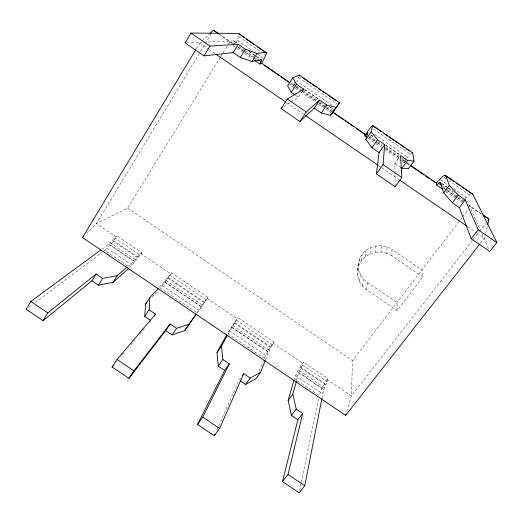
<?xml version="1.0" encoding="UTF-8"?>
<svg xmlns="http://www.w3.org/2000/svg" width="523" height="523" viewBox="0 0 523 523"><rect width="100%" height="100%" fill="white"/><g stroke="black" fill="none" stroke-linecap="round" stroke-linejoin="round"><path stroke-width="0.39" stroke-dasharray="2.62 1.96" d="M422.846 277.04L391.93 255.95L391.975 249.458C381.215 241.881 364.348 246.307 359.647 258.872C356.078 269.469 356.189 283.08 366.649 289.775L397.12 310.512L422.846 277.04L421.989 269.94L391.975 249.458M391.93 255.95L386.817 253.348L387.013 246.934M321.933 398.395L323.665 389.583L327.287 381.77L327.725 378.495L303.366 362.008L297.587 371.578L294.397 378.665L319.2 395.434L322.09 388.144L327.725 378.495M462.012 217.673L352.548 360.615L351.358 396.022L346.808 411.529M386.817 253.348L381.189 252.099L381.548 245.725M357.425 270.881C358.327 261.435 366.185 253.766 375.436 252.282L375.959 245.908M366.649 289.775L367.421 282.407C361.537 278.275 357.954 271.247 358.471 264.03M369.951 253.877L370.637 247.471M362.465 286.074L363.361 278.805M365.113 256.78L365.943 250.301M296.652 380.417C297.254 373.625 301.712 368.297 303.366 362.008M359.412 281.479L360.393 274.34M361.256 260.774L362.197 254.191M357.686 276.301L358.726 269.299M358.634 265.586L359.647 258.872M236.056 43.023L239.076 35.028M233.258 44.939L234.311 41.474L233.873 40.938L206.225 42.062M299.659 490.411L301.137 483.226M301.3 482.428L318.873 397.029M402.122 161.483L404.116 162.856L404.508 161.176L402.259 159.652M480.434 243.273L484.455 238.135L485.409 234.18M485.599 233.389L487.514 225.465M265.534 359.726C267.148 353.26 271.319 347.985 273.66 341.911L237.684 317.566L227.525 333.465L264.161 358.229L258.708 371.866M332.046 105.26L296.77 81.065L299.502 75.593M294.73 87.871L292.723 86.498L294.599 82.811M216.94 429.814L218.261 426.846M218.594 426.108L239.116 380.143L240.508 378.207M264.161 358.229L267.717 351.378L273.66 341.911M228.185 333.864L237.684 317.566M294.874 84.242L294.116 85.517L290.657 83.124M196.347 48.744L199.721 43.148L201.433 41.526M211.338 33.688L96.435 223.537L86.975 233.075M102.789 251.929L104.737 250.471L129.854 267.449L135.058 261.677L141.759 252.661L117.1 235.971L116.093 236.841L96.435 223.537L127.579 208.134L220.445 57.105M220.869 56.412L222.582 53.627M223.014 52.928L228.146 44.579M228.577 43.88L229.859 41.794L219.359 34.374M291.01 102.057L298.306 97.239L302.32 91.146M171.721 272.934L160.358 288.068L197.151 312.937L207.853 297.384L171.721 272.934L158.992 287.715M196.589 313.493L207.853 297.384M395.002 173.858L394.891 163.424L399.605 156.861M104.737 250.471L110.255 244.901L117.1 235.971M127.677 266.553C133.385 262.899 136.778 256.943 141.759 252.661M462.509 217.032L467.941 209.932M472.517 240.358L351.358 396.022L327.352 379.776M473.021 239.711L479.029 231.996M479.526 231.349L485.534 223.635M102.083 248.987C107.888 246.228 111.294 240.547 116.093 236.841M404.272 161.032L406.142 158.75M406.613 158.181L411.366 153.219M122.506 354.712L124.592 352.247M130.848 344.853L135.019 339.924M139.713 334.374L144.923 328.215M149.617 322.671L150.657 321.436M404.116 162.856L405.443 161.391M152.147 297.005L156.527 292.239M463.182 200.525L464.731 198.917M465.241 198.38L470.452 194.19M202.009 40.99L209.442 33.975M292.723 86.498L293.972 85.399M28.745 307.321L32.642 304.406M35.244 302.464L102.135 252.419M283.714 106.869L290.35 102.488M288.944 85.177L294.475 82.49M186.711 42.853L202.159 42.226M375.436 252.282L381.189 252.099M466.666 200.786L467.425 201.074L480.258 229.996M481.055 213.802L469.066 205.781M140.831 253.577L170.884 273.908M207.121 298.43L237.043 318.67M273.124 343.088L302.915 363.243M114.406 237.749L139.334 254.609M169.615 275.098L206.134 299.803M236.285 320.2L272.646 344.801M302.66 365.113L327.287 381.77M113.648 240.685L138.36 257.401M168.373 277.7L204.571 302.189M234.461 322.403L270.502 346.788M300.261 366.911L324.665 383.424M112.197 240.534L137.176 257.434M167.53 277.961L204.133 302.725M234.35 323.162L270.796 347.815M300.882 368.159L325.561 384.856M110.203 242.75L135.274 259.709M165.732 280.302L202.46 305.144M232.787 325.652L269.358 350.384M299.548 370.8L324.312 387.55M110.255 244.901L135.058 261.677M165.19 282.047L201.532 306.622M231.532 326.914L267.717 351.378M297.587 371.578L322.09 388.144M108.621 244.176L133.803 261.199M164.392 281.89L201.283 306.831M231.741 327.431L268.469 352.267M298.79 372.768L323.665 389.583M107.195 248.262L132.136 265.128M162.437 285.61L198.982 310.316M229.152 330.713L265.534 355.307M295.573 375.612L320.207 392.27M127.579 208.134L352.548 360.615M367.421 282.407L397.016 302.549L397.12 310.512M199.721 43.148L208.468 49.136M209.141 49.6L215.201 53.751M286.552 102.613L303.379 114.138M378.77 165.765L381.463 167.608M382.136 168.073L398.964 179.592M467.627 226.616L476.375 232.604M477.048 233.068L484.455 238.135M238.808 36.63L260.546 51.542M263.84 53.797L265.815 55.157M298.62 77.652L336.832 103.868M373.494 129.011L410.189 154.18M444.014 177.382L446.014 178.755M448.682 180.579L469.334 194.746M237.377 40.343L252.799 50.914M257.493 54.137L264.193 58.733M374.422 134.319L407.548 157.037M440.477 179.618L447.753 184.606M453.703 188.692L466.274 197.308M233.873 40.938L237.213 43.226M249.229 51.463L255.897 56.039M256.571 56.497L260.572 59.243M304.497 89.361L319.187 99.435M330.543 107.222L333.216 109.052M370.951 134.927L374.278 137.209M385.575 144.956L400.2 154.985M441.745 183.468L447.668 187.528M448.329 187.979L452.938 191.143M234.311 41.474L236.971 43.291M248.922 51.489L255.564 56.039M256.224 56.497L259.545 58.772M304.569 89.642L318.527 99.213M329.157 106.502L334.472 110.144M370.742 135.012L374.775 137.778M385.536 145.159L399.657 154.841M441.817 183.75L447.865 187.894M448.531 188.352L454.579 192.497M234.01 43.069L235.33 43.978M238.632 46.24L244.581 50.319M245.241 50.77L255.152 57.563M255.812 58.014L257.793 59.374M293.991 84.196L296.011 85.576M296.685 86.04L300.718 88.805M303.405 90.649L317.526 100.331M320.213 102.175L326.267 106.319M326.94 106.784L333.661 111.392M369.748 136.13L377.109 141.177M377.776 141.635L382.463 144.845M385.811 147.14L400.526 157.233M401.2 157.691L405.881 160.907M442.478 185.992L447.152 189.202M447.819 189.659L457.841 196.53M458.508 196.988L463.188 200.191M219.431 34.296L233.389 43.867M237.736 46.861L243.064 50.515M243.731 50.973L253.067 57.373M253.733 57.831L256.401 59.655M296.136 86.896L301.523 90.59M302.196 91.054L316.337 100.749M319.03 102.593L333.171 112.288M368.754 136.68L376.795 142.197M377.469 142.655L382.156 145.871M385.51 148.166L399.579 157.815M404.508 161.176L409.875 164.856M442.935 187.535L446.224 189.79M446.877 190.241L456.749 197.008M457.403 197.459L462.665 201.061M468.425 204.996L481.062 213.659M229.859 41.794L232.552 43.644M237.945 47.338L244.686 51.96M245.359 52.418L254.119 58.426M291.18 83.83L295.22 86.602M295.894 87.066L301.287 90.76M301.961 91.224L316.108 100.919M318.801 102.77L325.541 107.392M326.215 107.849L331.608 111.549M368.669 136.954L376.75 142.498M377.429 142.956L381.47 145.727M385.51 148.499L399.664 158.201M402.357 160.051L405.724 162.359M406.404 162.823L409.771 165.131M444.138 188.692L446.158 190.078M446.832 190.535L456.939 197.465M457.612 197.929L464.352 202.545M233.01 45.56L236.298 47.815M236.952 48.266L252.079 58.635M295.403 88.328L300.084 91.545M300.758 92.002L315.48 102.096M318.161 103.933L324.855 108.516M325.522 108.98L332.216 113.569M368.146 138.196L375.468 143.217M376.135 143.675L381.47 147.329M384.797 149.611L401.455 161.025M445.871 191.477L455.847 198.315M456.514 198.773L462.502 202.872M295.73 95.474L298.306 97.239M394.891 163.424L400.651 167.373M481.905 233.703L488.815 249.275M407.777 162.378L408.221 166.34M395.009 174.662L395.146 186.704"/><path stroke-width="0.78" d="M150.532 320.383L144.721 316.467L149.088 309.786L149.82 297.626L158.456 288.297M144.721 316.467L145.577 304.157L149.82 297.626M442.543 189.195L436.561 185.09L436.698 183.246L410.542 165.314M414.013 161.117L407.613 160.398L400.546 155.553L401.827 177.5L395.146 186.704L376.436 173.898L383.052 164.634L384.653 144.655L377.573 139.798L371.219 131.776L372.67 125.422L412.673 152.86L414.013 161.117L408.489 168.726L401.932 168.249L400.651 167.373M376.436 173.898L379.044 152.566L384.653 144.655M296.436 381.182L292.795 394.185L296.247 409.11L302.66 413.438L297.842 419.766L282.498 481.598L299.169 492.803L304.765 485.723L321.933 398.395M282.498 481.598L288.036 474.472L302.66 413.438M487.704 224.674L489.044 219.13L483.056 215.025M379.044 152.566L371.99 147.734L365.832 139.484L367.63 132.646L364.812 135.908L366.813 137.281M259.97 64.041L261.539 60.138L261.239 59.7L252.001 61.466L240.273 57.471L233.147 52.594L204.029 55.883L185.083 42.919L190.967 33.067L238.527 33.394L266.436 52.908L265.815 55.157L261.735 63.309L259.97 64.041L254.714 60.439M297.842 419.766L291.448 415.452L288.147 400.396L293.952 380.221M195.922 49.443L82.523 237.566L345.67 415.406L346.121 413.856M240.403 381.012L245.535 384.47L255.989 378.685L260.546 372.409L265.239 360.471M227.4 335.295L221.477 346.023L222.85 359.563L229.29 363.916L224.687 370.408L197.524 424.473L214.293 435.744L219.595 428.435L243.764 373.684L250.197 378.024L260.546 372.409M214.293 435.744L214.953 434.26M339.499 102.665L333.171 112.288L332.216 113.569L334.55 109.967L330.444 115.237L321.318 113.007L314.231 108.156L299.888 121.499L281.067 108.614L287.317 99.056L303.654 89.113L296.541 84.236L292.71 77.934L299.306 75.09L339.499 102.665L330.444 115.237M364.812 135.908L365.505 134.437L333.171 112.288M197.524 424.473L202.774 417.125L229.29 363.916M224.687 370.408L218.261 366.074L217.025 352.384L226.747 334.87M100.776 249.948L30.811 301.457L26.15 309.27L43.102 320.664L91.885 280.818L96.095 274.013L102.593 278.399L117.263 275.641L127.063 267.083M43.102 320.664L47.822 312.898L96.095 274.013M204.029 55.883L209.978 46.089L238.285 44.298L245.431 49.195L257.028 53.47L265.972 52.222M233.147 52.594L238.285 44.298M91.885 280.818L98.363 285.185L102.593 278.399M240.273 57.471L245.431 49.195M98.363 285.185L113.112 282.243L117.263 275.641M252.001 61.466L257.028 53.47M292.71 77.934L287.565 85.844L291.213 92.381L295.083 95.029M291.213 92.381L296.541 84.236M196.118 314.153L189.078 324.136L176.571 328.333L170.106 323.966L165.68 330.601L128.939 378.364L112.079 367.035L117.034 359.451L155.566 314.153L149.088 309.786M154.252 316.154L155.566 314.153M302.765 90.472L303.654 89.113M128.939 378.364L133.953 370.833L170.106 323.966M299.888 121.499L306.21 112L319.631 100.07L326.738 104.946L335.727 107.431M314.231 108.156L319.631 100.07M165.68 330.601L172.126 334.949L176.571 328.333M321.318 113.007L326.738 104.946M172.126 334.949L184.717 330.575L189.078 324.136M217.025 352.384L221.477 346.023M365.832 139.484L371.219 131.776M184.717 330.575L196.23 314.245M218.261 366.074L222.85 359.563M371.99 147.734L377.573 139.798M242.371 375.619L243.764 373.684M245.535 384.47L250.197 378.024M401.932 168.249L407.613 160.398M288.147 400.396L292.795 394.185M445.688 175.506L472.759 194.079L496.85 242.58L489.803 251.498L471.216 238.776L459.357 207.598L452.336 202.793L443.687 192.85L449.322 185.338L445.688 175.506L444.707 175.205L442.68 176.467L436.352 183.024L436.698 183.246M291.448 415.452L296.247 409.11M452.336 202.793L458.181 195.066L449.322 185.338M459.357 207.598L465.222 199.897L458.181 195.066M471.216 238.776L478.192 229.8L465.222 199.897M488.037 220.418L489.044 219.13L483.056 215.136M345.67 415.406L479.931 243.921M112.079 367.035L113.118 365.799M372.67 125.422L370.82 127.181L365.505 134.437M145.577 304.157L146.669 302.961M82.523 237.566L83.634 236.442M436.561 185.09L439.804 182.37L440.431 182.566L443.687 192.85M210.017 33.433L213.449 30.197L218.764 33.845M113.112 282.243L128.658 268.508M281.067 108.614L282.387 107.745M411.954 152.736L412.673 152.86M471.563 193.628L472.759 194.079M30.811 301.457L47.822 312.898M117.034 359.451L133.953 370.833M202.774 417.125L219.595 428.435M288.036 474.472L304.765 485.723M190.967 33.067L209.978 46.089M287.317 99.056L306.21 112M383.052 164.634L401.827 177.5M478.192 229.8L496.85 242.58M215.875 54.209L285.878 102.148M305.399 115.518L378.103 165.307M399.637 180.056L466.954 226.152M244.522 37.872L238.527 33.394M246.516 39.245L254.479 44.71M257.139 46.527L266.436 52.908M302.157 77.411L306.145 80.15M307.472 81.058L310.799 83.34M312.787 84.706L316.114 86.988M318.108 88.354L321.429 90.636M322.756 91.545L326.077 93.826M328.071 95.193L336.047 100.664M372.278 125.513L376.312 128.285M377.658 129.207L381.019 131.515M383.712 133.358L387.746 136.124M389.092 137.052L399.18 143.969M400.526 144.891L404.56 147.663M406.574 149.042L409.267 150.892M444.707 175.205L454.108 181.651M456.121 183.03L459.482 185.338M461.495 186.718L464.182 188.561M465.522 189.483L470.896 193.164M260.212 59.23L261.539 60.138M439.804 182.37L441.151 183.292M258.454 59.831L261.095 61.642M366.401 133.836L367.741 134.757M438.47 183.246L441.811 185.534M261.474 63.12L289.99 82.673M264.226 65.355L274.333 72.285M275.68 73.207L279.047 75.515M281.067 76.901L285.787 80.137M287.134 81.058L289.154 82.444M332.955 112.471L336.995 115.243M338.342 116.165L343.735 119.859M345.082 120.787L349.129 123.559M350.475 124.481L353.842 126.788M356.536 128.638L360.582 131.41M361.929 132.332L365.296 134.646M411.117 166.053L418.531 171.139M419.877 172.06L423.918 174.832M425.271 175.754L429.984 178.99M431.331 179.912L435.378 182.684M213.449 30.197L218.699 33.91M299.306 75.09L299.502 75.593"/></g></svg>
